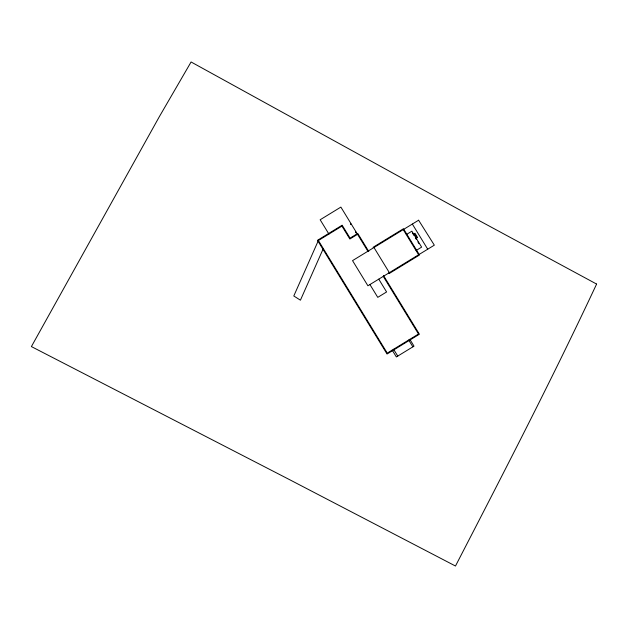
<?xml version="1.0" encoding="UTF-8"?>
<svg xmlns="http://www.w3.org/2000/svg" width="628" height="628" viewBox="0 0 628 628"><rect width="100%" height="100%" fill="white"/><g stroke="black" fill="none" stroke-linecap="round" stroke-linejoin="round"><path stroke-width="0.94" d="M357.528 234.323L349.859 239.017L341.954 226.096L318.38 240.516L293.794 295.976L300.427 300.184L323.302 248.57M373.087 247.299L403.459 228.725L419.512 254.984L389.148 273.557L388.811 273.007M406.292 234.597L411.874 231.183L421.631 247.126L416.042 250.541M413.624 234.134L414.99 233.302L417.534 237.447L416.121 238.318M350.479 224.479L351.005 224.212L350.707 223.67M355.519 232.768L356.045 232.501L355.738 231.96M412.337 224.047L427.723 249.198M414.354 233.687L416.89 237.839M412.337 232.831L413.852 235.312M415.367 237.784L416.38 239.441M417.895 241.913L418.907 243.57M403.239 229.613L418.625 254.764M373.974 247.518L389.36 272.67M368.769 251.459L357.748 233.428L350.071 238.122L342.166 225.209L317.485 240.304L387.044 354.019L419.402 334.229L383.48 275.504M367.882 251.239L340.878 207.091L320.162 219.761L328.915 234.071M383.268 276.391L418.507 334.018L387.256 353.132L318.38 240.516M378.762 279.146L386.597 291.957L377.766 297.358L369.931 284.555M409.833 339.324L414.009 346.146L396.362 356.94L392.186 350.118M408.687 340.023L412.863 346.844M393.583 349.262L397.76 356.084M596.6 284.06C552.036 379.234 503.703 472.649 455.481 566.024L289.076 479.4L31.4 346.577L159.245 116.839L191.085 61.976L477.406 219.667L596.6 284.06M418.609 220.216L352.536 260.628L367.914 285.779L434.325 245.163L418.609 220.216"/></g></svg>
